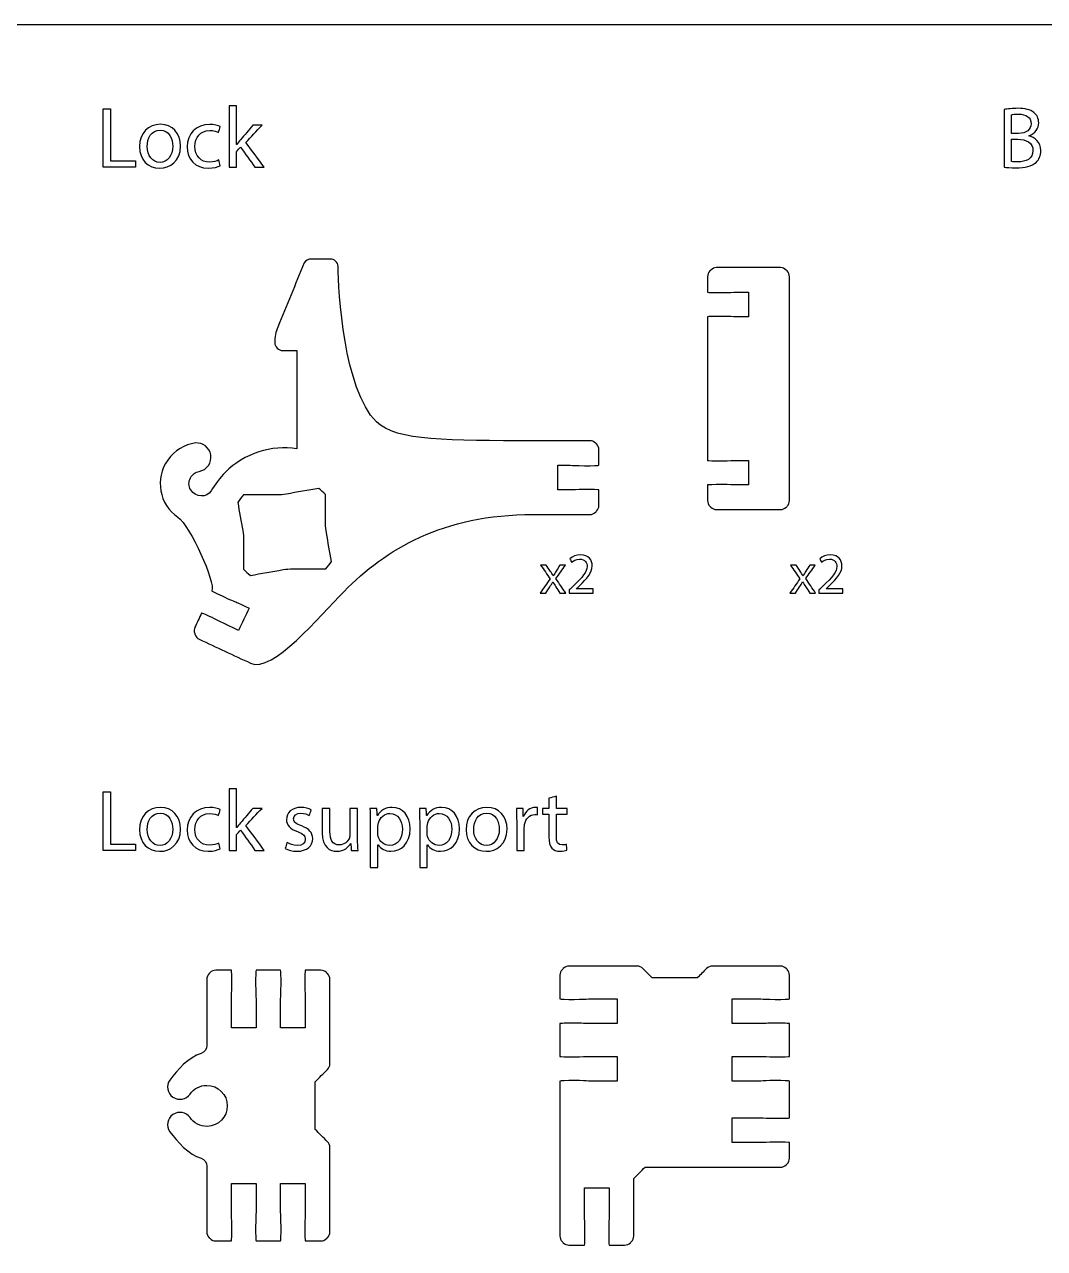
# Model space of a CAD drawing. Extents: x 0 to 600, y 0 to 300.
# Drawn here: x 243.6 to 368.1, y 150.9 to 300.1 of the extents above; entities that cross this region are included whole.
import ezdxf

# ---------------------------------------------------------------- set-up
doc = ezdxf.new("R2010")
doc.units = 0
doc.header["$MEASUREMENT"] = 0
doc.layers.add('DEFAULT', color=18, linetype='CONTINUOUS')

msp = doc.modelspace()

# ---------------------------------------------------------------- linework, layer by layer
at = {"layer": 'DEFAULT', "color": 18}
for points in [[(600.1, 0.1), (0.1, 0.1), (0.1, 300.1), (600.1, 300.1)], [(253.23, 289.82), (254.15, 289.82), (254.15, 283.46), (257.2, 283.46), (257.2, 282.69), (253.23, 282.69)], [(253.23, 206.55), (254.15, 206.55), (254.15, 200.19), (257.2, 200.19), (257.2, 199.42), (253.23, 199.42)]]:
    msp.add_lwpolyline(points, close=True, dxfattribs=at)
for points, knots in [([(269.52, 285.46), (269.53, 285.46), (269.53, 285.46), (269.54, 285.46), (269.67, 285.64), (269.85, 285.86), (270, 286.04), (270.5, 286.63), (271, 287.22), (271.5, 287.81), (271.87, 287.81), (272.25, 287.81), (272.62, 287.81), (271.96, 287.11), (271.3, 286.41), (270.64, 285.71), (271.39, 284.7), (272.15, 283.69), (272.9, 282.69), (272.52, 282.69), (272.14, 282.69), (271.76, 282.69), (271.18, 283.51), (270.59, 284.33), (270, 285.14), (269.84, 284.97), (269.68, 284.79), (269.52, 284.62), (269.52, 283.97), (269.52, 283.33), (269.52, 282.69), (269.21, 282.69), (268.91, 282.69), (268.6, 282.69), (268.6, 285.19), (268.6, 287.7), (268.6, 290.2), (268.91, 290.2), (269.21, 290.2), (269.52, 290.2), (269.52, 288.62), (269.52, 287.04), (269.52, 285.46)], [13.439, 13.439, 13.439, 13.439, 13.499, 13.499, 13.499, 14.499, 14.499, 14.499, 21.074651, 21.074651, 21.074651, 24.255651, 24.255651, 24.255651, 32.447903, 32.447903, 32.447903, 43.120519, 43.120519, 43.120519, 46.330519, 46.330519, 46.330519, 54.90558, 54.90558, 54.90558, 56.923624, 56.923624, 56.923624, 62.383624, 62.383624, 62.383624, 64.993624, 64.993624, 64.993624, 86.291624, 86.291624, 86.291624, 88.901624, 88.901624, 88.901624, 102.340624, 102.340624, 102.340624, 102.340624]), ([(363.12, 289.73), (363.52, 289.81), (364.16, 289.88), (364.8, 289.88), (365.72, 289.88), (366.32, 289.72), (366.76, 289.36), (367.13, 289.08), (367.35, 288.66), (367.35, 288.1), (367.35, 287.41), (366.9, 286.81), (366.15, 286.53), (366.15, 286.52), (366.15, 286.52), (366.15, 286.51), (366.83, 286.34), (367.62, 285.78), (367.62, 284.72), (367.62, 284.11), (367.38, 283.64), (367.02, 283.29), (366.52, 282.84), (365.71, 282.63), (364.55, 282.63), (363.92, 282.63), (363.43, 282.67), (363.12, 282.71), (363.12, 285.05), (363.12, 287.39), (363.12, 289.73)], [19.89, 19.89, 19.89, 19.89, 20.89, 20.89, 20.89, 21.89, 21.89, 21.89, 22.89, 22.89, 22.89, 23.89, 23.89, 23.89, 23.95, 23.95, 23.95, 24.95, 24.95, 24.95, 25.95, 25.95, 25.95, 26.95, 26.95, 26.95, 27.95, 27.95, 27.95, 47.84, 47.84, 47.84, 47.84]), ([(364.04, 286.81), (364.32, 286.81), (364.6, 286.81), (364.88, 286.81), (365.85, 286.81), (366.42, 287.31), (366.42, 288), (366.42, 288.84), (365.79, 289.17), (364.86, 289.17), (364.43, 289.17), (364.19, 289.13), (364.04, 289.1), (364.04, 288.34), (364.04, 287.57), (364.04, 286.81)], [6.51, 6.51, 6.51, 6.51, 8.881, 8.881, 8.881, 9.881, 9.881, 9.881, 10.881, 10.881, 10.881, 11.881, 11.881, 11.881, 18.391, 18.391, 18.391, 18.391]), ([(262.68, 285.29), (262.68, 283.4), (261.37, 282.57), (260.13, 282.57), (258.75, 282.57), (257.68, 283.59), (257.68, 285.21), (257.68, 286.92), (258.8, 287.93), (260.22, 287.93), (261.69, 287.93), (262.68, 286.86), (262.68, 285.29)], [1, 1, 1, 1, 2, 2, 2, 3, 3, 3, 4, 4, 4, 5, 5, 5, 5]), ([(258.62, 285.24), (258.62, 284.12), (259.27, 283.27), (260.18, 283.27), (261.06, 283.27), (261.73, 284.11), (261.73, 285.26), (261.73, 286.13), (261.3, 287.23), (260.2, 287.23), (259.1, 287.23), (258.62, 286.21), (258.62, 285.24)], [0, 0, 0, 0, 1, 1, 1, 2, 2, 2, 3, 3, 3, 4, 4, 4, 4]), ([(267.51, 282.88), (267.27, 282.75), (266.73, 282.58), (266.04, 282.58), (264.49, 282.58), (263.49, 283.63), (263.49, 285.2), (263.49, 286.77), (264.57, 287.92), (266.24, 287.92), (266.79, 287.92), (267.28, 287.78), (267.53, 287.65), (267.46, 287.41), (267.39, 287.17), (267.32, 286.93), (267.1, 287.06), (266.75, 287.18), (266.24, 287.18), (265.07, 287.18), (264.43, 286.31), (264.43, 285.24), (264.43, 284.05), (265.19, 283.32), (266.21, 283.32), (266.74, 283.32), (267.09, 283.46), (267.35, 283.58), (267.4, 283.35), (267.46, 283.11), (267.51, 282.88)], [2.029296, 2.029296, 2.029296, 2.029296, 3.029296, 3.029296, 3.029296, 4.029296, 4.029296, 4.029296, 5.029296, 5.029296, 5.029296, 6.029296, 6.029296, 6.029296, 8.155984, 8.155984, 8.155984, 9.155984, 9.155984, 9.155984, 10.155984, 10.155984, 10.155984, 11.155984, 11.155984, 11.155984, 12.155984, 12.155984, 12.155984, 14.18528, 14.18528, 14.18528, 14.18528]), ([(364.04, 283.39), (364.22, 283.36), (364.49, 283.35), (364.81, 283.35), (365.77, 283.35), (366.65, 283.69), (366.65, 284.73), (366.65, 285.71), (365.81, 286.11), (364.8, 286.11), (364.55, 286.11), (364.3, 286.11), (364.04, 286.11), (364.04, 285.2), (364.04, 284.29), (364.04, 283.39)], [7.71, 7.71, 7.71, 7.71, 8.71, 8.71, 8.71, 9.71, 9.71, 9.71, 10.71, 10.71, 10.71, 12.87, 12.87, 12.87, 20.58, 20.58, 20.58, 20.58]), ([(310.07, 230.78), (310.07, 230.9), (310.07, 231.03), (310.07, 231.16), (310.23, 231.31), (310.4, 231.47), (310.56, 231.63), (311.73, 232.74), (312.26, 233.34), (312.27, 234.03), (312.27, 234.49), (312.04, 234.93), (311.36, 234.93), (310.94, 234.93), (310.59, 234.71), (310.38, 234.54), (310.32, 234.68), (310.25, 234.83), (310.18, 234.97), (310.5, 235.24), (310.95, 235.44), (311.48, 235.44), (312.47, 235.44), (312.89, 234.76), (312.89, 234.11), (312.89, 233.26), (312.27, 232.58), (311.31, 231.64), (311.18, 231.53), (311.06, 231.42), (310.94, 231.31), (310.94, 231.3), (310.94, 231.3), (310.94, 231.29), (311.63, 231.29), (312.31, 231.29), (313, 231.29), (313, 231.12), (313, 230.95), (313, 230.78), (312.02, 230.78), (311.05, 230.78), (310.07, 230.78)], [8.302, 8.302, 8.302, 8.302, 9.382, 9.382, 9.382, 11.306235, 11.306235, 11.306235, 12.306235, 12.306235, 12.306235, 13.306235, 13.306235, 13.306235, 14.306235, 14.306235, 14.306235, 15.666823, 15.666823, 15.666823, 16.666823, 16.666823, 16.666823, 17.666823, 17.666823, 17.666823, 18.666823, 18.666823, 18.666823, 20.083581, 20.083581, 20.083581, 20.123581, 20.123581, 20.123581, 25.965581, 25.965581, 25.965581, 27.425581, 27.425581, 27.425581, 35.727581, 35.727581, 35.727581, 35.727581]), ([(340.54, 230.78), (340.54, 230.9), (340.54, 231.03), (340.54, 231.16), (340.7, 231.31), (340.86, 231.47), (341.02, 231.63), (342.2, 232.74), (342.73, 233.34), (342.73, 234.03), (342.73, 234.49), (342.51, 234.93), (341.82, 234.93), (341.41, 234.93), (341.06, 234.71), (340.85, 234.54), (340.78, 234.68), (340.72, 234.83), (340.65, 234.97), (340.97, 235.24), (341.42, 235.44), (341.95, 235.44), (342.94, 235.44), (343.35, 234.76), (343.35, 234.11), (343.35, 233.26), (342.74, 232.58), (341.77, 231.64), (341.65, 231.53), (341.53, 231.42), (341.41, 231.31), (341.41, 231.3), (341.41, 231.3), (341.41, 231.29), (342.09, 231.29), (342.78, 231.29), (343.47, 231.29), (343.47, 231.12), (343.47, 230.95), (343.47, 230.78), (342.49, 230.78), (341.51, 230.78), (340.54, 230.78)], [8.302, 8.302, 8.302, 8.302, 9.382, 9.382, 9.382, 11.306235, 11.306235, 11.306235, 12.306235, 12.306235, 12.306235, 13.306235, 13.306235, 13.306235, 14.306235, 14.306235, 14.306235, 15.666823, 15.666823, 15.666823, 16.666823, 16.666823, 16.666823, 17.666823, 17.666823, 17.666823, 18.666823, 18.666823, 18.666823, 20.083581, 20.083581, 20.083581, 20.123581, 20.123581, 20.123581, 25.965581, 25.965581, 25.965581, 27.425581, 27.425581, 27.425581, 35.727581, 35.727581, 35.727581, 35.727581]), ([(307.29, 234.19), (307.45, 233.95), (307.62, 233.7), (307.78, 233.46), (307.91, 233.27), (308.01, 233.09), (308.12, 232.9), (308.13, 232.9), (308.14, 232.9), (308.15, 232.9), (308.26, 233.1), (308.37, 233.28), (308.48, 233.46), (308.64, 233.71), (308.8, 233.95), (308.96, 234.19), (309.19, 234.19), (309.41, 234.19), (309.63, 234.19), (309.25, 233.64), (308.86, 233.09), (308.47, 232.54), (308.87, 231.95), (309.27, 231.36), (309.67, 230.78), (309.43, 230.78), (309.2, 230.78), (308.96, 230.78), (308.8, 231.03), (308.63, 231.29), (308.46, 231.55), (308.33, 231.74), (308.22, 231.93), (308.1, 232.14), (308.09, 232.14), (308.09, 232.14), (308.08, 232.14), (307.97, 231.93), (307.85, 231.75), (307.72, 231.55), (307.56, 231.29), (307.39, 231.03), (307.23, 230.78), (307, 230.78), (306.77, 230.78), (306.54, 230.78), (306.95, 231.36), (307.35, 231.94), (307.76, 232.52), (307.37, 233.08), (306.99, 233.63), (306.6, 234.19), (306.83, 234.19), (307.06, 234.19), (307.29, 234.19)], [0, 0, 0, 0, 2.49671, 2.49671, 2.49671, 3.49671, 3.49671, 3.49671, 3.55771, 3.55771, 3.55771, 4.55771, 4.55771, 4.55771, 7.026151, 7.026151, 7.026151, 8.927151, 8.927151, 8.927151, 14.655009, 14.655009, 14.655009, 20.702323, 20.702323, 20.702323, 22.702323, 22.702323, 22.702323, 25.304853, 25.304853, 25.304853, 26.304853, 26.304853, 26.304853, 26.344853, 26.344853, 26.344853, 27.344853, 27.344853, 27.344853, 29.937064, 29.937064, 29.937064, 31.877064, 31.877064, 31.877064, 37.89844, 37.89844, 37.89844, 43.66264, 43.66264, 43.66264, 45.62264, 45.62264, 45.62264, 45.62264]), ([(337.76, 234.19), (337.92, 233.95), (338.08, 233.7), (338.25, 233.46), (338.37, 233.27), (338.48, 233.09), (338.59, 232.9), (338.6, 232.9), (338.6, 232.9), (338.61, 232.9), (338.72, 233.1), (338.84, 233.28), (338.95, 233.46), (339.11, 233.71), (339.27, 233.95), (339.43, 234.19), (339.65, 234.19), (339.88, 234.19), (340.1, 234.19), (339.71, 233.64), (339.32, 233.09), (338.94, 232.54), (339.34, 231.95), (339.74, 231.36), (340.14, 230.78), (339.9, 230.78), (339.67, 230.78), (339.43, 230.78), (339.26, 231.03), (339.1, 231.29), (338.93, 231.55), (338.8, 231.74), (338.68, 231.93), (338.56, 232.14), (338.56, 232.14), (338.55, 232.14), (338.55, 232.14), (338.44, 231.93), (338.32, 231.75), (338.19, 231.55), (338.02, 231.29), (337.86, 231.03), (337.69, 230.78), (337.47, 230.78), (337.24, 230.78), (337.01, 230.78), (337.41, 231.36), (337.82, 231.94), (338.22, 232.52), (337.84, 233.08), (337.45, 233.63), (337.07, 234.19), (337.3, 234.19), (337.53, 234.19), (337.76, 234.19)], [0, 0, 0, 0, 2.49671, 2.49671, 2.49671, 3.49671, 3.49671, 3.49671, 3.55771, 3.55771, 3.55771, 4.55771, 4.55771, 4.55771, 7.026151, 7.026151, 7.026151, 8.927151, 8.927151, 8.927151, 14.655009, 14.655009, 14.655009, 20.702323, 20.702323, 20.702323, 22.702323, 22.702323, 22.702323, 25.304853, 25.304853, 25.304853, 26.304853, 26.304853, 26.304853, 26.344853, 26.344853, 26.344853, 27.344853, 27.344853, 27.344853, 29.937064, 29.937064, 29.937064, 31.877064, 31.877064, 31.877064, 37.89844, 37.89844, 37.89844, 43.66264, 43.66264, 43.66264, 45.62264, 45.62264, 45.62264, 45.62264]), ([(269.52, 202.19), (269.53, 202.19), (269.53, 202.19), (269.54, 202.19), (269.67, 202.37), (269.85, 202.59), (270, 202.77), (270.5, 203.36), (271, 203.95), (271.5, 204.54), (271.87, 204.54), (272.25, 204.54), (272.62, 204.54), (271.96, 203.84), (271.3, 203.14), (270.64, 202.44), (271.39, 201.43), (272.15, 200.42), (272.9, 199.42), (272.52, 199.42), (272.14, 199.42), (271.76, 199.42), (271.18, 200.24), (270.59, 201.06), (270, 201.87), (269.84, 201.7), (269.68, 201.52), (269.52, 201.35), (269.52, 200.7), (269.52, 200.06), (269.52, 199.42), (269.21, 199.42), (268.91, 199.42), (268.6, 199.42), (268.6, 201.92), (268.6, 204.43), (268.6, 206.93), (268.91, 206.93), (269.21, 206.93), (269.52, 206.93), (269.52, 205.35), (269.52, 203.77), (269.52, 202.19)], [13.439, 13.439, 13.439, 13.439, 13.499, 13.499, 13.499, 14.499, 14.499, 14.499, 21.074651, 21.074651, 21.074651, 24.255651, 24.255651, 24.255651, 32.447903, 32.447903, 32.447903, 43.120519, 43.120519, 43.120519, 46.330519, 46.330519, 46.330519, 54.90558, 54.90558, 54.90558, 56.923624, 56.923624, 56.923624, 62.383624, 62.383624, 62.383624, 64.993624, 64.993624, 64.993624, 86.291624, 86.291624, 86.291624, 88.901624, 88.901624, 88.901624, 102.340624, 102.340624, 102.340624, 102.340624]), ([(308.52, 206.01), (308.52, 205.52), (308.52, 205.03), (308.52, 204.54), (308.96, 204.54), (309.41, 204.54), (309.85, 204.54), (309.85, 204.3), (309.85, 204.07), (309.85, 203.83), (309.41, 203.83), (308.96, 203.83), (308.52, 203.83), (308.52, 202.91), (308.52, 201.99), (308.52, 201.07), (308.52, 200.43), (308.7, 200.08), (309.22, 200.08), (309.46, 200.08), (309.64, 200.11), (309.76, 200.14), (309.77, 199.91), (309.79, 199.67), (309.8, 199.44), (309.62, 199.37), (309.33, 199.31), (308.97, 199.31), (308.54, 199.31), (308.19, 199.45), (307.97, 199.7), (307.7, 199.98), (307.61, 200.43), (307.61, 201.04), (307.61, 201.97), (307.61, 202.9), (307.61, 203.83), (307.34, 203.83), (307.08, 203.83), (306.82, 203.83), (306.82, 204.07), (306.82, 204.3), (306.82, 204.54), (307.08, 204.54), (307.34, 204.54), (307.61, 204.54), (307.61, 204.95), (307.61, 205.36), (307.61, 205.77), (307.91, 205.85), (308.22, 205.93), (308.52, 206.01)], [2.670674, 2.670674, 2.670674, 2.670674, 6.840674, 6.840674, 6.840674, 10.619674, 10.619674, 10.619674, 12.629674, 12.629674, 12.629674, 16.408674, 16.408674, 16.408674, 24.238674, 24.238674, 24.238674, 25.238674, 25.238674, 25.238674, 26.238674, 26.238674, 26.238674, 28.223305, 28.223305, 28.223305, 29.223305, 29.223305, 29.223305, 30.223305, 30.223305, 30.223305, 31.223305, 31.223305, 31.223305, 39.143305, 39.143305, 39.143305, 41.393305, 41.393305, 41.393305, 43.403305, 43.403305, 43.403305, 45.653305, 45.653305, 45.653305, 49.133305, 49.133305, 49.133305, 51.803979, 51.803979, 51.803979, 51.803979]), ([(262.68, 202.02), (262.68, 200.13), (261.37, 199.3), (260.13, 199.3), (258.75, 199.3), (257.68, 200.32), (257.68, 201.94), (257.68, 203.65), (258.8, 204.66), (260.22, 204.66), (261.69, 204.66), (262.68, 203.59), (262.68, 202.02)], [1, 1, 1, 1, 2, 2, 2, 3, 3, 3, 4, 4, 4, 5, 5, 5, 5]), ([(267.51, 199.61), (267.27, 199.48), (266.73, 199.31), (266.04, 199.31), (264.49, 199.31), (263.49, 200.36), (263.49, 201.93), (263.49, 203.5), (264.57, 204.65), (266.24, 204.65), (266.79, 204.65), (267.28, 204.51), (267.53, 204.38), (267.46, 204.14), (267.39, 203.9), (267.32, 203.66), (267.1, 203.79), (266.75, 203.91), (266.24, 203.91), (265.07, 203.91), (264.43, 203.04), (264.43, 201.97), (264.43, 200.78), (265.19, 200.05), (266.21, 200.05), (266.74, 200.05), (267.09, 200.19), (267.35, 200.31), (267.4, 200.07), (267.46, 199.84), (267.51, 199.61)], [2.029296, 2.029296, 2.029296, 2.029296, 3.029296, 3.029296, 3.029296, 4.029296, 4.029296, 4.029296, 5.029296, 5.029296, 5.029296, 6.029296, 6.029296, 6.029296, 8.155984, 8.155984, 8.155984, 9.155984, 9.155984, 9.155984, 10.155984, 10.155984, 10.155984, 11.155984, 11.155984, 11.155984, 12.155984, 12.155984, 12.155984, 14.18528, 14.18528, 14.18528, 14.18528]), ([(275.68, 200.37), (275.96, 200.19), (276.44, 200), (276.91, 200), (277.58, 200), (277.9, 200.34), (277.9, 200.76), (277.9, 201.21), (277.64, 201.45), (276.95, 201.7), (276.03, 202.03), (275.6, 202.54), (275.6, 203.15), (275.6, 203.98), (276.26, 204.66), (277.36, 204.66), (277.88, 204.66), (278.34, 204.51), (278.62, 204.34), (278.54, 204.11), (278.47, 203.89), (278.39, 203.66), (278.19, 203.79), (277.82, 203.96), (277.34, 203.96), (276.79, 203.96), (276.48, 203.64), (276.48, 203.26), (276.48, 202.84), (276.79, 202.65), (277.46, 202.39), (278.35, 202.05), (278.8, 201.61), (278.8, 200.85), (278.8, 199.95), (278.1, 199.31), (276.89, 199.31), (276.33, 199.31), (275.81, 199.45), (275.45, 199.66), (275.53, 199.9), (275.6, 200.14), (275.68, 200.37)], [2.115585, 2.115585, 2.115585, 2.115585, 3.115585, 3.115585, 3.115585, 4.115585, 4.115585, 4.115585, 5.115585, 5.115585, 5.115585, 6.115585, 6.115585, 6.115585, 7.115585, 7.115585, 7.115585, 8.115585, 8.115585, 8.115585, 10.145856, 10.145856, 10.145856, 11.145856, 11.145856, 11.145856, 12.145856, 12.145856, 12.145856, 13.145856, 13.145856, 13.145856, 14.145856, 14.145856, 14.145856, 15.145856, 15.145856, 15.145856, 16.145856, 16.145856, 16.145856, 18.261441, 18.261441, 18.261441, 18.261441]), ([(284.28, 200.82), (284.28, 200.29), (284.29, 199.82), (284.33, 199.42), (284.05, 199.42), (283.78, 199.42), (283.5, 199.42), (283.48, 199.7), (283.47, 199.98), (283.45, 200.26), (283.44, 200.26), (283.43, 200.26), (283.43, 200.26), (283.18, 199.84), (282.64, 199.3), (281.73, 199.3), (280.93, 199.3), (279.97, 199.75), (279.97, 201.55), (279.97, 202.54), (279.97, 203.54), (279.97, 204.54), (280.28, 204.54), (280.59, 204.54), (280.9, 204.54), (280.9, 203.6), (280.9, 202.65), (280.9, 201.7), (280.9, 200.73), (281.19, 200.08), (282.04, 200.08), (282.67, 200.08), (283.1, 200.51), (283.27, 200.92), (283.32, 201.06), (283.35, 201.23), (283.35, 201.4), (283.35, 202.45), (283.35, 203.49), (283.35, 204.54), (283.66, 204.54), (283.97, 204.54), (284.28, 204.54), (284.28, 203.3), (284.28, 202.06), (284.28, 200.82)], [10.56, 10.56, 10.56, 10.56, 11.56, 11.56, 11.56, 13.9, 13.9, 13.9, 16.274679, 16.274679, 16.274679, 16.335679, 16.335679, 16.335679, 17.335679, 17.335679, 17.335679, 18.335679, 18.335679, 18.335679, 26.826679, 26.826679, 26.826679, 29.466679, 29.466679, 29.466679, 37.506679, 37.506679, 37.506679, 38.506679, 38.506679, 38.506679, 39.506679, 39.506679, 39.506679, 40.506679, 40.506679, 40.506679, 49.417679, 49.417679, 49.417679, 52.058679, 52.058679, 52.058679, 62.618679, 62.618679, 62.618679, 62.618679]), ([(285.83, 202.87), (285.83, 203.53), (285.81, 204.05), (285.79, 204.54), (286.07, 204.54), (286.34, 204.54), (286.62, 204.54), (286.64, 204.25), (286.65, 203.96), (286.67, 203.66), (286.67, 203.66), (286.68, 203.66), (286.69, 203.66), (287.07, 204.29), (287.67, 204.66), (288.51, 204.66), (289.75, 204.66), (290.68, 203.61), (290.68, 202.05), (290.68, 200.21), (289.55, 199.3), (288.35, 199.3), (287.67, 199.3), (287.08, 199.6), (286.77, 200.11), (286.76, 200.11), (286.76, 200.11), (286.75, 200.11), (286.75, 199.18), (286.75, 198.25), (286.75, 197.32), (286.44, 197.32), (286.14, 197.32), (285.83, 197.32), (285.83, 199.17), (285.83, 201.02), (285.83, 202.87)], [15.719, 15.719, 15.719, 15.719, 16.719, 16.719, 16.719, 19.088, 19.088, 19.088, 21.58089, 21.58089, 21.58089, 21.64089, 21.64089, 21.64089, 22.64089, 22.64089, 22.64089, 23.64089, 23.64089, 23.64089, 24.64089, 24.64089, 24.64089, 25.64089, 25.64089, 25.64089, 25.70089, 25.70089, 25.70089, 33.59089, 33.59089, 33.59089, 36.20089, 36.20089, 36.20089, 51.91989, 51.91989, 51.91989, 51.91989]), ([(291.85, 202.87), (291.85, 203.53), (291.83, 204.05), (291.81, 204.54), (292.09, 204.54), (292.37, 204.54), (292.65, 204.54), (292.66, 204.25), (292.67, 203.96), (292.69, 203.66), (292.69, 203.66), (292.7, 203.66), (292.71, 203.66), (293.09, 204.29), (293.69, 204.66), (294.53, 204.66), (295.77, 204.66), (296.7, 203.61), (296.7, 202.05), (296.7, 200.21), (295.58, 199.3), (294.37, 199.3), (293.69, 199.3), (293.1, 199.6), (292.79, 200.11), (292.79, 200.11), (292.78, 200.11), (292.77, 200.11), (292.77, 199.18), (292.77, 198.25), (292.77, 197.32), (292.47, 197.32), (292.16, 197.32), (291.85, 197.32), (291.85, 199.17), (291.85, 201.02), (291.85, 202.87)], [15.719, 15.719, 15.719, 15.719, 16.719, 16.719, 16.719, 19.088, 19.088, 19.088, 21.58089, 21.58089, 21.58089, 21.64089, 21.64089, 21.64089, 22.64089, 22.64089, 22.64089, 23.64089, 23.64089, 23.64089, 24.64089, 24.64089, 24.64089, 25.64089, 25.64089, 25.64089, 25.70089, 25.70089, 25.70089, 33.59089, 33.59089, 33.59089, 36.20089, 36.20089, 36.20089, 51.91989, 51.91989, 51.91989, 51.91989]), ([(302.51, 202.02), (302.51, 200.13), (301.2, 199.3), (299.96, 199.3), (298.57, 199.3), (297.5, 200.32), (297.5, 201.94), (297.5, 203.65), (298.62, 204.66), (300.04, 204.66), (301.51, 204.66), (302.51, 203.59), (302.51, 202.02)], [1, 1, 1, 1, 2, 2, 2, 3, 3, 3, 4, 4, 4, 5, 5, 5, 5]), ([(303.68, 202.94), (303.68, 203.55), (303.67, 204.07), (303.64, 204.54), (303.91, 204.54), (304.18, 204.54), (304.46, 204.54), (304.47, 204.21), (304.48, 203.87), (304.49, 203.54), (304.5, 203.54), (304.52, 203.54), (304.53, 203.54), (304.76, 204.22), (305.32, 204.66), (305.95, 204.66), (306.05, 204.66), (306.13, 204.65), (306.21, 204.63), (306.21, 204.33), (306.21, 204.04), (306.21, 203.75), (306.12, 203.77), (306.02, 203.78), (305.89, 203.78), (305.24, 203.78), (304.77, 203.28), (304.65, 202.58), (304.62, 202.46), (304.6, 202.31), (304.6, 202.15), (304.6, 201.24), (304.6, 200.33), (304.6, 199.42), (304.3, 199.42), (303.99, 199.42), (303.68, 199.42), (303.68, 200.59), (303.68, 201.77), (303.68, 202.94)], [9.989, 9.989, 9.989, 9.989, 10.989, 10.989, 10.989, 13.298, 13.298, 13.298, 16.148421, 16.148421, 16.148421, 16.268421, 16.268421, 16.268421, 17.268421, 17.268421, 17.268421, 18.268421, 18.268421, 18.268421, 20.758421, 20.758421, 20.758421, 21.758421, 21.758421, 21.758421, 22.758421, 22.758421, 22.758421, 23.758421, 23.758421, 23.758421, 31.497421, 31.497421, 31.497421, 34.107421, 34.107421, 34.107421, 44.096421, 44.096421, 44.096421, 44.096421]), ([(258.62, 201.97), (258.62, 200.85), (259.27, 200), (260.18, 200), (261.06, 200), (261.73, 200.84), (261.73, 201.99), (261.73, 202.86), (261.3, 203.96), (260.2, 203.96), (259.1, 203.96), (258.62, 202.94), (258.62, 201.97)], [0, 0, 0, 0, 1, 1, 1, 2, 2, 2, 3, 3, 3, 4, 4, 4, 4]), ([(286.75, 201.5), (286.75, 201.37), (286.77, 201.24), (286.79, 201.12), (286.96, 200.48), (287.52, 200.03), (288.19, 200.03), (289.17, 200.03), (289.75, 200.84), (289.75, 202.01), (289.75, 203.04), (289.21, 203.92), (288.22, 203.92), (287.59, 203.92), (286.99, 203.46), (286.81, 202.76), (286.78, 202.65), (286.75, 202.51), (286.75, 202.38), (286.75, 202.09), (286.75, 201.8), (286.75, 201.5)], [2.489, 2.489, 2.489, 2.489, 3.489, 3.489, 3.489, 4.489, 4.489, 4.489, 5.489, 5.489, 5.489, 6.489, 6.489, 6.489, 7.489, 7.489, 7.489, 8.489, 8.489, 8.489, 10.978, 10.978, 10.978, 10.978]), ([(292.77, 201.5), (292.77, 201.37), (292.79, 201.24), (292.81, 201.12), (292.98, 200.48), (293.54, 200.03), (294.21, 200.03), (295.2, 200.03), (295.77, 200.84), (295.77, 202.01), (295.77, 203.04), (295.23, 203.92), (294.24, 203.92), (293.61, 203.92), (293.02, 203.46), (292.84, 202.76), (292.8, 202.65), (292.77, 202.51), (292.77, 202.38), (292.77, 202.09), (292.77, 201.8), (292.77, 201.5)], [2.489, 2.489, 2.489, 2.489, 3.489, 3.489, 3.489, 4.489, 4.489, 4.489, 5.489, 5.489, 5.489, 6.489, 6.489, 6.489, 7.489, 7.489, 7.489, 8.489, 8.489, 8.489, 10.978, 10.978, 10.978, 10.978]), ([(298.44, 201.97), (298.44, 200.85), (299.09, 200), (300, 200), (300.89, 200), (301.56, 200.84), (301.56, 201.99), (301.56, 202.86), (301.12, 203.96), (300.02, 203.96), (298.92, 203.96), (298.44, 202.94), (298.44, 201.97)], [0, 0, 0, 0, 1, 1, 1, 2, 2, 2, 3, 3, 3, 4, 4, 4, 4])]:
    msp.add_open_spline(points, degree=3, knots=knots, dxfattribs=at)
at = {"layer": 'DEFAULT', "color": 1}
for points, knots in [([(274.17, 261.34), (274.17, 261.99), (274.3, 262.62), (274.54, 263.22), (275.62, 265.83), (276.7, 268.45), (277.77, 271.06), (277.96, 271.34), (278.27, 271.5), (278.6, 271.5), (279.38, 271.5), (280.15, 271.5), (280.93, 271.5), (281.44, 271.5), (281.87, 271.11), (281.92, 270.6), (281.92, 267.56), (282.57, 255.66), (286.58, 251.65), (288.94, 249.29), (295.57, 249.36), (305.7, 249.36), (308, 249.36), (310.3, 249.36), (312.59, 249.36), (312.86, 249.36), (313.11, 249.26), (313.3, 249.07), (313.34, 249.03), (313.37, 249), (313.41, 248.96), (313.59, 248.77), (313.7, 248.52), (313.7, 248.26), (313.7, 247.63), (313.7, 246.99), (313.7, 246.36), (313.7, 246.33), (312.92, 246.31), (311.95, 246.31), (310.98, 246.31), (310.53, 246.36), (310.2, 246.36), (309.7, 246.36), (309.2, 246.36), (308.7, 246.36), (308.7, 245.36), (308.7, 244.36), (308.7, 243.36), (309.2, 243.36), (309.7, 243.36), (310.2, 243.36), (310.53, 243.36), (310.98, 243.41), (311.95, 243.41), (312.92, 243.41), (313.7, 243.39), (313.7, 243.36), (313.7, 242.73), (313.7, 242.1), (313.7, 241.47), (313.7, 241.2), (313.59, 240.95), (313.41, 240.76), (313.37, 240.72), (313.34, 240.69), (313.3, 240.65), (313.11, 240.47), (312.86, 240.36), (312.59, 240.36), (310.29, 240.36), (308, 240.36), (305.7, 240.36), (294.6, 240.36), (287.76, 236.13), (282.62, 230.99), (279.6, 227.97), (273.94, 220.97), (271.22, 222.24), (269.14, 223.21), (267.06, 224.18), (264.97, 225.16), (264.73, 225.27), (264.55, 225.47), (264.46, 225.72), (264.44, 225.76), (264.42, 225.81), (264.41, 225.86), (264.31, 226.11), (264.33, 226.38), (264.44, 226.62), (264.7, 227.2), (264.97, 227.77), (265.24, 228.34), (265.25, 228.37), (265.97, 228.05), (266.84, 227.64), (267.72, 227.24), (268.11, 227), (268.41, 226.86), (268.86, 226.65), (269.32, 226.44), (269.77, 226.23), (270.19, 227.14), (270.61, 228.04), (271.04, 228.95), (270.59, 229.16), (270.13, 229.37), (269.68, 229.58), (269.38, 229.73), (268.95, 229.87), (268.07, 230.28), (267.2, 230.68), (266.51, 231.03), (266.51, 231.06), (266.95, 232.02), (263.88, 239), (262.35, 240.04), (260.06, 241.58), (259.54, 244.74), (261.12, 247), (261.94, 248.18), (263.18, 248.89), (264.5, 249.08), (264.51, 249.08), (264.51, 249.08), (264.52, 249.08), (265.4, 249.15), (266.22, 248.53), (266.37, 247.64), (266.54, 246.69), (265.9, 245.78), (264.95, 245.61), (264.51, 245.53), (264.11, 245.26), (263.88, 244.82), (263.64, 244.37), (263.66, 243.81), (263.92, 243.37), (264.5, 242.41), (265.89, 242.38), (266.42, 243.25), (266.86, 243.95), (267.51, 244.88), (268.12, 245.49), (270.51, 247.87), (273.77, 248.84), (276.87, 248.38), (276.87, 252.37), (276.87, 256.36), (276.87, 260.35), (276.31, 260.35), (275.74, 260.35), (275.17, 260.35), (274.62, 260.35), (274.17, 260.79), (274.17, 261.34)], [1, 1, 1, 1, 2, 2, 2, 26.039509, 26.039509, 26.039509, 27.039509, 27.039509, 27.039509, 33.623509, 33.623509, 33.623509, 34.623509, 34.623509, 34.623509, 35.623509, 35.623509, 35.623509, 36.623509, 36.623509, 36.623509, 56.169509, 56.169509, 56.169509, 57.169509, 57.169509, 57.169509, 57.598016, 57.598016, 57.598016, 58.598016, 58.598016, 58.598016, 63.968016, 63.968016, 63.968016, 64.968016, 64.968016, 64.968016, 65.968016, 65.968016, 65.968016, 70.218016, 70.218016, 70.218016, 78.728016, 78.728016, 78.728016, 82.978016, 82.978016, 82.978016, 83.978016, 83.978016, 83.978016, 84.978016, 84.978016, 84.978016, 90.338016, 90.338016, 90.338016, 91.338016, 91.338016, 91.338016, 91.756623, 91.756623, 91.756623, 92.756623, 92.756623, 92.756623, 112.296626, 112.296626, 112.296626, 113.296626, 113.296626, 113.296626, 114.296626, 114.296626, 114.296626, 133.842393, 133.842393, 133.842393, 134.842393, 134.842393, 134.842393, 135.269593, 135.269593, 135.269593, 136.269593, 136.269593, 136.269593, 141.633593, 141.633593, 141.633593, 142.633593, 142.633593, 142.633593, 143.633593, 143.633593, 143.633593, 147.879368, 147.879368, 147.879368, 156.388427, 156.388427, 156.388427, 160.634202, 160.634202, 160.634202, 161.634202, 161.634202, 161.634202, 162.634202, 162.634202, 162.634202, 163.634202, 163.634202, 163.634202, 164.634202, 164.634202, 164.634202, 165.634202, 165.634202, 165.634202, 165.674202, 165.674202, 165.674202, 166.674202, 166.674202, 166.674202, 167.684202, 167.684202, 167.684202, 168.684202, 168.684202, 168.684202, 169.684202, 169.684202, 169.684202, 170.684202, 170.684202, 170.684202, 171.684202, 171.684202, 171.684202, 172.684202, 172.684202, 172.684202, 206.604202, 206.604202, 206.604202, 211.424202, 211.424202, 211.424202, 212.424202, 212.424202, 212.424202, 212.424202]), ([(336.95, 269.35), (336.95, 260.26), (336.95, 251.16), (336.95, 242.07), (336.95, 241.8), (336.85, 241.55), (336.66, 241.36), (336.63, 241.32), (336.59, 241.29), (336.55, 241.25), (336.37, 241.07), (336.11, 240.96), (335.85, 240.96), (333.25, 240.96), (330.66, 240.96), (328.06, 240.96), (327.8, 240.96), (327.54, 241.07), (327.35, 241.25), (327.32, 241.29), (327.28, 241.32), (327.25, 241.36), (327.06, 241.55), (326.96, 241.8), (326.96, 242.07), (326.96, 242.7), (326.96, 243.33), (326.96, 243.96), (326.96, 243.99), (327.74, 244.01), (328.71, 244.01), (329.67, 244.01), (330.12, 243.96), (330.46, 243.96), (330.96, 243.96), (331.45, 243.96), (331.95, 243.96), (331.95, 244.96), (331.95, 245.96), (331.95, 246.96), (331.45, 246.96), (330.96, 246.96), (330.46, 246.96), (330.12, 246.96), (329.67, 246.91), (328.71, 246.91), (327.74, 246.91), (326.96, 246.93), (326.96, 246.96), (326.96, 252.79), (326.96, 258.63), (326.96, 264.46), (326.96, 264.49), (327.74, 264.51), (328.71, 264.51), (329.67, 264.51), (330.12, 264.46), (330.46, 264.46), (330.96, 264.46), (331.45, 264.46), (331.95, 264.46), (331.95, 265.46), (331.95, 266.46), (331.95, 267.46), (331.45, 267.46), (330.96, 267.46), (330.46, 267.46), (330.12, 267.46), (329.67, 267.41), (328.71, 267.41), (327.74, 267.41), (326.96, 267.43), (326.96, 267.46), (326.96, 268.09), (326.96, 268.72), (326.96, 269.35), (326.96, 269.62), (327.06, 269.87), (327.25, 270.06), (327.28, 270.09), (327.32, 270.13), (327.35, 270.16), (327.54, 270.35), (327.8, 270.46), (328.06, 270.46), (330.66, 270.46), (333.25, 270.46), (335.85, 270.46), (336.11, 270.46), (336.37, 270.35), (336.55, 270.16), (336.59, 270.13), (336.63, 270.09), (336.66, 270.06), (336.85, 269.87), (336.95, 269.62), (336.95, 269.35)], [1, 1, 1, 1, 78.345, 78.345, 78.345, 79.345, 79.345, 79.345, 79.769264, 79.769264, 79.769264, 80.769264, 80.769264, 80.769264, 102.841264, 102.841264, 102.841264, 103.841264, 103.841264, 103.841264, 104.265528, 104.265528, 104.265528, 105.265528, 105.265528, 105.265528, 110.631528, 110.631528, 110.631528, 111.631528, 111.631528, 111.631528, 112.631528, 112.631528, 112.631528, 116.881528, 116.881528, 116.881528, 125.391528, 125.391528, 125.391528, 129.641528, 129.641528, 129.641528, 130.641528, 130.641528, 130.641528, 131.641528, 131.641528, 131.641528, 181.234528, 181.234528, 181.234528, 182.234528, 182.234528, 182.234528, 183.234528, 183.234528, 183.234528, 187.484528, 187.484528, 187.484528, 195.994528, 195.994528, 195.994528, 200.244528, 200.244528, 200.244528, 201.244528, 201.244528, 201.244528, 202.244528, 202.244528, 202.244528, 207.610528, 207.610528, 207.610528, 208.610528, 208.610528, 208.610528, 209.034792, 209.034792, 209.034792, 210.034792, 210.034792, 210.034792, 232.106792, 232.106792, 232.106792, 233.106792, 233.106792, 233.106792, 233.531056, 233.531056, 233.531056, 234.531056, 234.531056, 234.531056, 234.531056]), ([(281.08, 234.64), (280.88, 234.33), (280.65, 234.02), (280.4, 233.74), (279.07, 233.74), (277.73, 233.74), (276.4, 233.74), (275.99, 233.74), (275.58, 233.71), (275.18, 233.64), (273.86, 233.4), (272.53, 233.17), (271.2, 232.94), (270.91, 233.17), (270.63, 233.43), (270.37, 233.71), (270.37, 234.87), (270.37, 236.02), (270.37, 237.18), (270.37, 237.59), (270.34, 238), (270.27, 238.4), (270.07, 239.55), (269.86, 240.69), (269.66, 241.84), (269.86, 242.16), (270.09, 242.47), (270.35, 242.74), (271.69, 242.74), (273.04, 242.74), (274.38, 242.74), (274.79, 242.74), (275.2, 242.78), (275.6, 242.85), (276.92, 243.08), (278.23, 243.32), (279.55, 243.55), (279.84, 243.32), (280.12, 243.06), (280.37, 242.78), (280.37, 241.62), (280.37, 240.45), (280.37, 239.29), (280.37, 238.9), (280.41, 238.5), (280.48, 238.11), (280.68, 236.96), (280.88, 235.8), (281.08, 234.64)], [0.01, 0.01, 0.01, 0.01, 1.010107, 1.010107, 1.010107, 12.351324, 12.351324, 12.351324, 13.351431, 13.351431, 13.351431, 24.806852, 24.806852, 24.806852, 25.806959, 25.806959, 25.806959, 35.668017, 35.668017, 35.668017, 36.668124, 36.668124, 36.668124, 46.569737, 46.569737, 46.569737, 47.569844, 47.569844, 47.569844, 59.011072, 59.011072, 59.011072, 60.011179, 60.011179, 60.011179, 71.366375, 71.366375, 71.366375, 72.366482, 72.366482, 72.366482, 82.257543, 82.257543, 82.257543, 83.25765, 83.25765, 83.25765, 93.218363, 93.218363, 93.218363, 93.218363]), ([(329.95, 181.3), (329.95, 180.3), (329.95, 179.29), (329.95, 178.29), (331.12, 178.29), (332.29, 178.29), (333.45, 178.29), (333.79, 178.29), (334.24, 178.35), (335.2, 178.35), (336.17, 178.35), (336.95, 178.32), (336.95, 178.29), (336.95, 176.96), (336.95, 175.63), (336.95, 174.3), (336.95, 174.27), (336.17, 174.25), (335.2, 174.25), (334.24, 174.25), (333.79, 174.3), (333.45, 174.3), (332.29, 174.3), (331.12, 174.3), (329.95, 174.3), (329.95, 173.3), (329.95, 172.3), (329.95, 171.3), (331.12, 171.3), (332.29, 171.3), (333.45, 171.3), (333.79, 171.3), (334.24, 171.35), (335.2, 171.35), (336.17, 171.35), (336.95, 171.33), (336.95, 171.3), (336.95, 169.8), (336.95, 168.3), (336.95, 166.8), (336.95, 166.77), (336.17, 166.75), (335.2, 166.75), (334.24, 166.75), (333.79, 166.8), (333.45, 166.8), (332.29, 166.8), (331.12, 166.8), (329.95, 166.8), (329.95, 165.8), (329.95, 164.8), (329.95, 163.8), (331.12, 163.8), (332.29, 163.8), (333.45, 163.8), (333.79, 163.8), (334.24, 163.84), (335.2, 163.84), (336.17, 163.84), (336.95, 163.82), (336.95, 163.8), (336.95, 163.16), (336.95, 162.53), (336.95, 161.9), (336.95, 161.63), (336.85, 161.38), (336.66, 161.19), (336.62, 161.15), (336.59, 161.12), (336.55, 161.09), (336.37, 160.9), (336.11, 160.79), (335.85, 160.79), (330.35, 160.79), (324.85, 160.79), (319.34, 160.79), (318.88, 160.33), (318.42, 159.87), (317.96, 159.4), (317.96, 157.07), (317.96, 154.74), (317.96, 152.4), (317.96, 152.14), (317.85, 151.88), (317.66, 151.7), (317.63, 151.66), (317.59, 151.63), (317.56, 151.59), (317.37, 151.4), (317.12, 151.3), (316.85, 151.3), (316.22, 151.3), (315.59, 151.3), (314.96, 151.3), (314.93, 151.3), (314.91, 152.08), (314.91, 153.05), (314.91, 154.01), (314.96, 154.46), (314.96, 154.8), (314.96, 155.96), (314.96, 157.13), (314.95, 158.29), (313.95, 158.29), (312.95, 158.29), (311.95, 158.29), (311.95, 157.13), (311.95, 155.96), (311.96, 154.8), (311.96, 154.46), (312.01, 154.01), (312.01, 153.05), (312.01, 152.08), (311.98, 151.3), (311.96, 151.3), (311.32, 151.3), (310.69, 151.3), (310.06, 151.3), (309.8, 151.3), (309.54, 151.4), (309.36, 151.59), (309.32, 151.63), (309.29, 151.66), (309.25, 151.7), (309.06, 151.88), (308.96, 152.14), (308.96, 152.4), (308.96, 158.7), (308.95, 165), (308.95, 171.3), (308.95, 171.33), (309.74, 171.35), (310.7, 171.35), (311.67, 171.35), (312.12, 171.3), (312.45, 171.3), (313.62, 171.3), (314.79, 171.3), (315.95, 171.3), (315.95, 172.3), (315.95, 173.3), (315.95, 174.3), (314.79, 174.3), (313.62, 174.3), (312.45, 174.3), (312.12, 174.3), (311.67, 174.25), (310.7, 174.25), (309.74, 174.25), (308.95, 174.27), (308.95, 174.3), (308.95, 175.63), (308.95, 176.96), (308.95, 178.29), (308.95, 178.32), (309.74, 178.35), (310.7, 178.35), (311.67, 178.35), (312.12, 178.29), (312.45, 178.29), (313.62, 178.29), (314.79, 178.29), (315.95, 178.29), (315.95, 179.29), (315.95, 180.3), (315.95, 181.3), (314.79, 181.3), (313.62, 181.3), (312.45, 181.3), (312.12, 181.3), (311.67, 181.25), (310.7, 181.25), (309.74, 181.25), (308.95, 181.27), (308.95, 181.3), (308.95, 182.26), (308.95, 183.23), (308.95, 184.19), (308.95, 184.46), (309.06, 184.71), (309.25, 184.9), (309.28, 184.93), (309.32, 184.97), (309.35, 185), (309.54, 185.19), (309.79, 185.3), (310.06, 185.3), (312.83, 185.3), (315.6, 185.3), (318.37, 185.3), (318.64, 185.3), (318.89, 185.19), (319.08, 185), (319.46, 184.62), (319.83, 184.25), (320.21, 183.87), (322.04, 183.87), (323.87, 183.87), (325.7, 183.87), (326.08, 184.25), (326.45, 184.63), (326.83, 185.01), (327.02, 185.19), (327.27, 185.3), (327.54, 185.3), (330.31, 185.3), (333.08, 185.3), (335.85, 185.3), (336.11, 185.3), (336.37, 185.19), (336.55, 185.01), (336.59, 184.97), (336.63, 184.94), (336.66, 184.9), (336.85, 184.71), (336.95, 184.46), (336.95, 184.19), (336.95, 183.23), (336.95, 182.26), (336.95, 181.3), (336.95, 181.27), (336.17, 181.25), (335.2, 181.25), (334.24, 181.25), (333.79, 181.3), (333.45, 181.3), (332.29, 181.3), (331.12, 181.3), (329.95, 181.3)], [9.92, 9.92, 9.92, 9.92, 18.44, 18.44, 18.44, 28.36, 28.36, 28.36, 29.36, 29.36, 29.36, 30.36, 30.36, 30.36, 41.68, 41.68, 41.68, 42.68, 42.68, 42.68, 43.68, 43.68, 43.68, 53.6, 53.6, 53.6, 62.11, 62.11, 62.11, 72.03, 72.03, 72.03, 73.03, 73.03, 73.03, 74.03, 74.03, 74.03, 86.78, 86.78, 86.78, 87.78, 87.78, 87.78, 88.78, 88.78, 88.78, 98.7, 98.7, 98.7, 107.21, 107.21, 107.21, 117.13, 117.13, 117.13, 118.13, 118.13, 118.13, 119.13, 119.13, 119.13, 124.511, 124.511, 124.511, 125.511, 125.511, 125.511, 125.928195, 125.928195, 125.928195, 126.928195, 126.928195, 126.928195, 173.718195, 173.718195, 173.718195, 179.28313, 179.28313, 179.28313, 199.12813, 199.12813, 199.12813, 200.12813, 200.12813, 200.12813, 200.552394, 200.552394, 200.552394, 201.552394, 201.552394, 201.552394, 206.918394, 206.918394, 206.918394, 207.918394, 207.918394, 207.918394, 208.918394, 208.918394, 208.918394, 218.828399, 218.828399, 218.828399, 227.338399, 227.338399, 227.338399, 237.248404, 237.248404, 237.248404, 238.248404, 238.248404, 238.248404, 239.248404, 239.248404, 239.248404, 244.614404, 244.614404, 244.614404, 245.614404, 245.614404, 245.614404, 246.038668, 246.038668, 246.038668, 247.038668, 247.038668, 247.038668, 300.593669, 300.593669, 300.593669, 301.593669, 301.593669, 301.593669, 302.593669, 302.593669, 302.593669, 312.513669, 312.513669, 312.513669, 321.023669, 321.023669, 321.023669, 330.943669, 330.943669, 330.943669, 331.943669, 331.943669, 331.943669, 332.943669, 332.943669, 332.943669, 344.263669, 344.263669, 344.263669, 345.263669, 345.263669, 345.263669, 346.263669, 346.263669, 346.263669, 356.183669, 356.183669, 356.183669, 364.703669, 364.703669, 364.703669, 374.623669, 374.623669, 374.623669, 375.623669, 375.623669, 375.623669, 376.623669, 376.623669, 376.623669, 384.825669, 384.825669, 384.825669, 385.825669, 385.825669, 385.825669, 386.242865, 386.242865, 386.242865, 387.242865, 387.242865, 387.242865, 410.808865, 410.808865, 410.808865, 411.808865, 411.808865, 411.808865, 416.34849, 416.34849, 416.34849, 431.89849, 431.89849, 431.89849, 436.452258, 436.452258, 436.452258, 437.452258, 437.452258, 437.452258, 461.004258, 461.004258, 461.004258, 462.004258, 462.004258, 462.004258, 462.428522, 462.428522, 462.428522, 463.428522, 463.428522, 463.428522, 471.634522, 471.634522, 471.634522, 472.634522, 472.634522, 472.634522, 473.634522, 473.634522, 473.634522, 483.554522, 483.554522, 483.554522, 483.554522]), ([(279.11, 171.21), (279.11, 169.27), (279.11, 167.33), (279.11, 165.39), (279.61, 164.9), (280.1, 164.4), (280.6, 163.9), (280.79, 163.72), (280.89, 163.46), (280.89, 163.2), (280.89, 159.76), (280.89, 156.33), (280.89, 152.9), (280.89, 152.64), (280.79, 152.38), (280.6, 152.19), (280.56, 152.16), (280.53, 152.12), (280.49, 152.09), (280.31, 151.9), (280.05, 151.8), (279.79, 151.8), (279.16, 151.8), (278.53, 151.8), (277.89, 151.8), (277.87, 151.8), (277.84, 152.58), (277.84, 153.55), (277.84, 154.51), (277.89, 154.96), (277.89, 155.3), (277.89, 156.46), (277.89, 157.63), (277.89, 158.79), (276.89, 158.79), (275.89, 158.79), (274.89, 158.79), (274.89, 157.63), (274.89, 156.46), (274.89, 155.3), (274.89, 154.96), (274.94, 154.51), (274.94, 153.55), (274.94, 152.58), (274.92, 151.8), (274.89, 151.8), (273.89, 151.8), (272.89, 151.8), (271.89, 151.8), (271.87, 151.8), (271.84, 152.58), (271.84, 153.55), (271.84, 154.51), (271.89, 154.96), (271.89, 155.3), (271.89, 156.46), (271.89, 157.63), (271.89, 158.79), (270.89, 158.79), (269.89, 158.79), (268.89, 158.79), (268.89, 157.63), (268.89, 156.46), (268.89, 155.3), (268.89, 154.96), (268.94, 154.51), (268.94, 153.55), (268.94, 152.62), (268.92, 151.87), (268.89, 151.8), (268.26, 151.8), (267.62, 151.8), (266.99, 151.8), (266.73, 151.8), (266.47, 151.9), (266.28, 152.09), (266.25, 152.13), (266.21, 152.16), (266.18, 152.2), (265.99, 152.38), (265.89, 152.64), (265.89, 152.9), (265.89, 155.58), (265.89, 158.25), (265.89, 160.93), (265.89, 161.37), (265.6, 161.76), (265.18, 161.88), (263.74, 162.31), (262.24, 163.9), (261.38, 165.12), (260.91, 165.8), (261.07, 166.73), (261.75, 167.2), (262.43, 167.68), (263.36, 167.52), (263.84, 166.84), (264.3, 166.18), (265.07, 165.75), (265.95, 165.77), (267.28, 165.8), (268.38, 166.93), (268.39, 168.26), (268.39, 169.65), (267.27, 170.77), (265.89, 170.77), (265.04, 170.77), (264.29, 170.36), (263.84, 169.71), (263.36, 169.03), (262.43, 168.86), (261.75, 169.34), (261.07, 169.81), (260.91, 170.74), (261.38, 171.42), (262.24, 172.64), (263.74, 174.23), (265.18, 174.66), (265.6, 174.79), (265.89, 175.18), (265.89, 175.62), (265.89, 178.31), (265.89, 181), (265.89, 183.7), (265.89, 183.96), (265.99, 184.22), (266.18, 184.4), (266.21, 184.44), (266.25, 184.47), (266.28, 184.51), (266.47, 184.7), (266.73, 184.8), (266.99, 184.8), (267.62, 184.8), (268.26, 184.8), (268.89, 184.8), (268.92, 184.8), (268.94, 184.01), (268.94, 183.05), (268.94, 182.08), (268.89, 181.63), (268.89, 181.3), (268.89, 180.13), (268.89, 178.97), (268.89, 177.8), (269.89, 177.8), (270.89, 177.8), (271.89, 177.8), (271.89, 178.97), (271.89, 180.13), (271.89, 181.3), (271.89, 181.63), (271.84, 182.08), (271.84, 183.05), (271.84, 184.01), (271.87, 184.8), (271.89, 184.8), (272.89, 184.8), (273.89, 184.8), (274.89, 184.8), (274.92, 184.8), (274.94, 184.01), (274.94, 183.05), (274.94, 182.08), (274.89, 181.63), (274.89, 181.3), (274.89, 180.13), (274.89, 178.97), (274.89, 177.8), (275.89, 177.8), (276.89, 177.8), (277.89, 177.8), (277.89, 178.97), (277.89, 180.13), (277.89, 181.3), (277.89, 181.63), (277.84, 182.08), (277.84, 183.05), (277.84, 184.01), (277.87, 184.8), (277.89, 184.8), (278.53, 184.8), (279.16, 184.8), (279.79, 184.8), (280.05, 184.8), (280.31, 184.69), (280.49, 184.51), (280.53, 184.47), (280.56, 184.43), (280.6, 184.4), (280.79, 184.21), (280.89, 183.96), (280.89, 183.69), (280.89, 180.26), (280.89, 176.83), (280.89, 173.4), (280.89, 173.14), (280.79, 172.88), (280.6, 172.7), (280.1, 172.2), (279.61, 171.71), (279.11, 171.21)], [5.967981, 5.967981, 5.967981, 5.967981, 22.457981, 22.457981, 22.457981, 28.425962, 28.425962, 28.425962, 29.425962, 29.425962, 29.425962, 58.607962, 58.607962, 58.607962, 59.607962, 59.607962, 59.607962, 60.032227, 60.032227, 60.032227, 61.032227, 61.032227, 61.032227, 66.398227, 66.398227, 66.398227, 67.398227, 67.398227, 67.398227, 68.398227, 68.398227, 68.398227, 78.318227, 78.318227, 78.318227, 86.828227, 86.828227, 86.828227, 96.748227, 96.748227, 96.748227, 97.748227, 97.748227, 97.748227, 98.748227, 98.748227, 98.748227, 107.248227, 107.248227, 107.248227, 108.248227, 108.248227, 108.248227, 109.248227, 109.248227, 109.248227, 119.168227, 119.168227, 119.168227, 127.678227, 127.678227, 127.678227, 137.598227, 137.598227, 137.598227, 138.598227, 138.598227, 138.598227, 139.598227, 139.598227, 139.598227, 144.984227, 144.984227, 144.984227, 145.984227, 145.984227, 145.984227, 146.408491, 146.408491, 146.408491, 147.408491, 147.408491, 147.408491, 170.153491, 170.153491, 170.153491, 171.153491, 171.153491, 171.153491, 172.153491, 172.153491, 172.153491, 173.153491, 173.153491, 173.153491, 174.153491, 174.153491, 174.153491, 175.153491, 175.153491, 175.153491, 176.153491, 176.153491, 176.153491, 177.153491, 177.153491, 177.153491, 178.153491, 178.153491, 178.153491, 179.153491, 179.153491, 179.153491, 180.153491, 180.153491, 180.153491, 181.153491, 181.153491, 181.153491, 182.153491, 182.153491, 182.153491, 205.058491, 205.058491, 205.058491, 206.058491, 206.058491, 206.058491, 206.482755, 206.482755, 206.482755, 207.482755, 207.482755, 207.482755, 212.868755, 212.868755, 212.868755, 213.868755, 213.868755, 213.868755, 214.868755, 214.868755, 214.868755, 224.788755, 224.788755, 224.788755, 233.298755, 233.298755, 233.298755, 243.218755, 243.218755, 243.218755, 244.218755, 244.218755, 244.218755, 245.218755, 245.218755, 245.218755, 253.718755, 253.718755, 253.718755, 254.718755, 254.718755, 254.718755, 255.718755, 255.718755, 255.718755, 265.638755, 265.638755, 265.638755, 274.148755, 274.148755, 274.148755, 284.068755, 284.068755, 284.068755, 285.068755, 285.068755, 285.068755, 286.068755, 286.068755, 286.068755, 291.434755, 291.434755, 291.434755, 292.434755, 292.434755, 292.434755, 292.859019, 292.859019, 292.859019, 293.859019, 293.859019, 293.859019, 323.021019, 323.021019, 323.021019, 324.021019, 324.021019, 324.021019, 329.989, 329.989, 329.989, 329.989])]:
    msp.add_open_spline(points, degree=3, knots=knots, dxfattribs=at)

doc.saveas('drawing.dxf')
